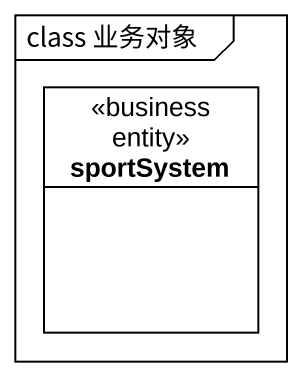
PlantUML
@startuml
mainframe class 业务对象
hide circle
hide empty members
class sportSystem <<business entity>>
@enduml
